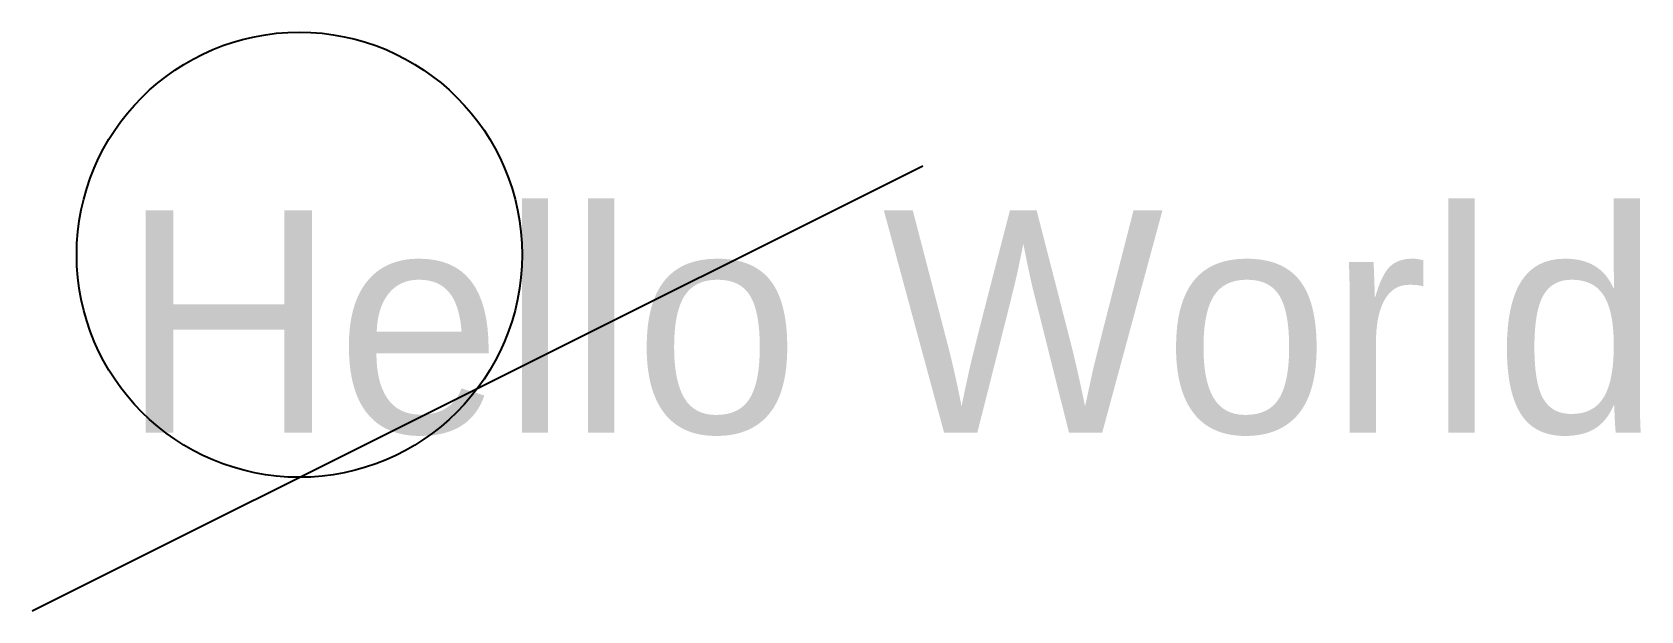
# Model space of a CAD drawing. Header units: metres. Extents: x 0 to 18.1, y 0 to 6.5.
import ezdxf

# ---------------------------------------------------------------- set-up
doc = ezdxf.new("R2010")
doc.units = ezdxf.units.M

msp = doc.modelspace()

# ---------------------------------------------------------------- linework, layer by layer
msp.add_line((0, 0), (10, 5))
at = {"layer": 'WALLS'}
msp.add_circle((3, 4), 2.5, dxfattribs=at)

# ---------------------------------------------------------------- texts
at = {"layer": 'NOTES'}
msp.add_text('Hello World', height=2.5, dxfattribs=at).set_placement((1, 2))

doc.saveas('drawing.dxf')
